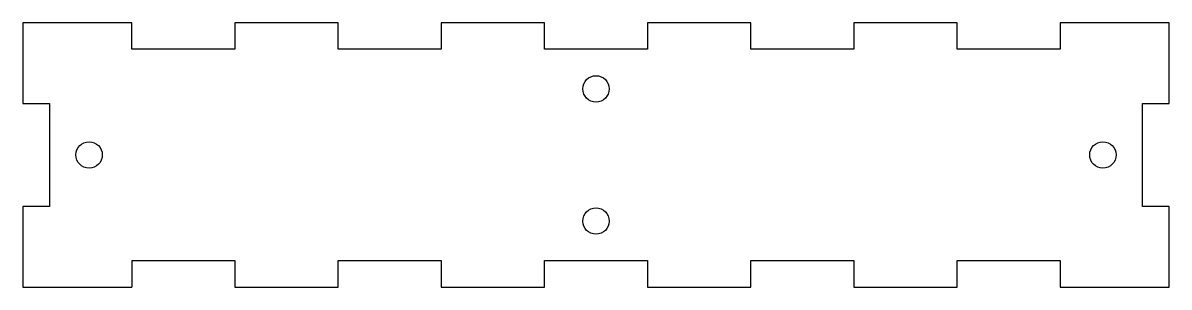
# Model space of a CAD drawing. Extents: x -270 to -140, y -181 to -151.
import ezdxf

# ---------------------------------------------------------------- set-up
doc = ezdxf.new("R2010")
doc.units = 0
doc.layers.add('VISIBLE', color=7, linetype='CONTINUOUS')

msp = doc.modelspace()

# ---------------------------------------------------------------- linework, layer by layer
at = {"layer": 'VISIBLE'}
for p, q in [((-257.45, -150.83), (-269.8, -150.83)), ((-269.8, -150.83), (-269.8, -159.98)), ((-257.45, -153.83), (-257.45, -150.83)), ((-234.05, -150.83), (-245.75, -150.83)), ((-245.75, -150.83), (-245.75, -153.83)), ((-234.05, -153.83), (-234.05, -150.83)), ((-210.65, -150.83), (-222.35, -150.83)), ((-222.35, -150.83), (-222.35, -153.83)), ((-210.65, -153.83), (-210.65, -150.83)), ((-187.25, -150.83), (-198.95, -150.83)), ((-198.95, -150.83), (-198.95, -153.83)), ((-187.25, -153.83), (-187.25, -150.83)), ((-163.85, -150.83), (-175.55, -150.83)), ((-175.55, -150.83), (-175.55, -153.83)), ((-163.85, -153.83), (-163.85, -150.83)), ((-139.8, -150.83), (-152.15, -150.83)), ((-152.15, -150.83), (-152.15, -153.83)), ((-139.8, -159.98), (-139.8, -150.83)), ((-245.75, -153.83), (-257.45, -153.83)), ((-222.35, -153.83), (-234.05, -153.83)), ((-198.95, -153.83), (-210.65, -153.83)), ((-175.55, -153.83), (-187.25, -153.83)), ((-152.15, -153.83), (-163.85, -153.83)), ((-269.8, -159.98), (-266.8, -159.98)), ((-266.8, -159.98), (-266.8, -171.68)), ((-142.8, -171.68), (-142.8, -159.98)), ((-142.8, -159.98), (-139.8, -159.98)), ((-266.8, -171.68), (-269.8, -171.68)), ((-269.8, -171.68), (-269.8, -180.83)), ((-139.8, -171.68), (-142.8, -171.68)), ((-139.8, -180.83), (-139.8, -171.68)), ((-257.45, -177.83), (-257.45, -180.83)), ((-257.45, -177.83), (-245.75, -177.83)), ((-245.75, -177.83), (-245.75, -180.83)), ((-234.05, -180.83), (-234.05, -177.83)), ((-234.05, -177.83), (-222.35, -177.83)), ((-222.35, -177.83), (-222.35, -180.83)), ((-210.65, -177.83), (-198.95, -177.83)), ((-210.65, -180.83), (-210.65, -177.83)), ((-198.95, -177.83), (-198.95, -180.83)), ((-187.25, -180.83), (-187.25, -177.83)), ((-187.25, -177.83), (-175.55, -177.83)), ((-175.55, -177.83), (-175.55, -180.83)), ((-163.85, -180.83), (-163.85, -177.83)), ((-163.85, -177.83), (-152.15, -177.83)), ((-152.15, -177.83), (-152.15, -180.83)), ((-269.8, -180.83), (-257.45, -180.83)), ((-245.75, -180.83), (-234.05, -180.83)), ((-222.35, -180.83), (-210.65, -180.83)), ((-198.95, -180.83), (-187.25, -180.83)), ((-175.55, -180.83), (-163.85, -180.83)), ((-152.15, -180.83), (-139.8, -180.83))]:
    msp.add_line(p, q, dxfattribs=at)
for centre in [(-204.8, -158.33), (-262.3, -165.83), (-147.3, -165.83), (-204.8, -173.33)]:
    msp.add_circle(centre, 1.5, dxfattribs=at)

doc.saveas('drawing.dxf')
